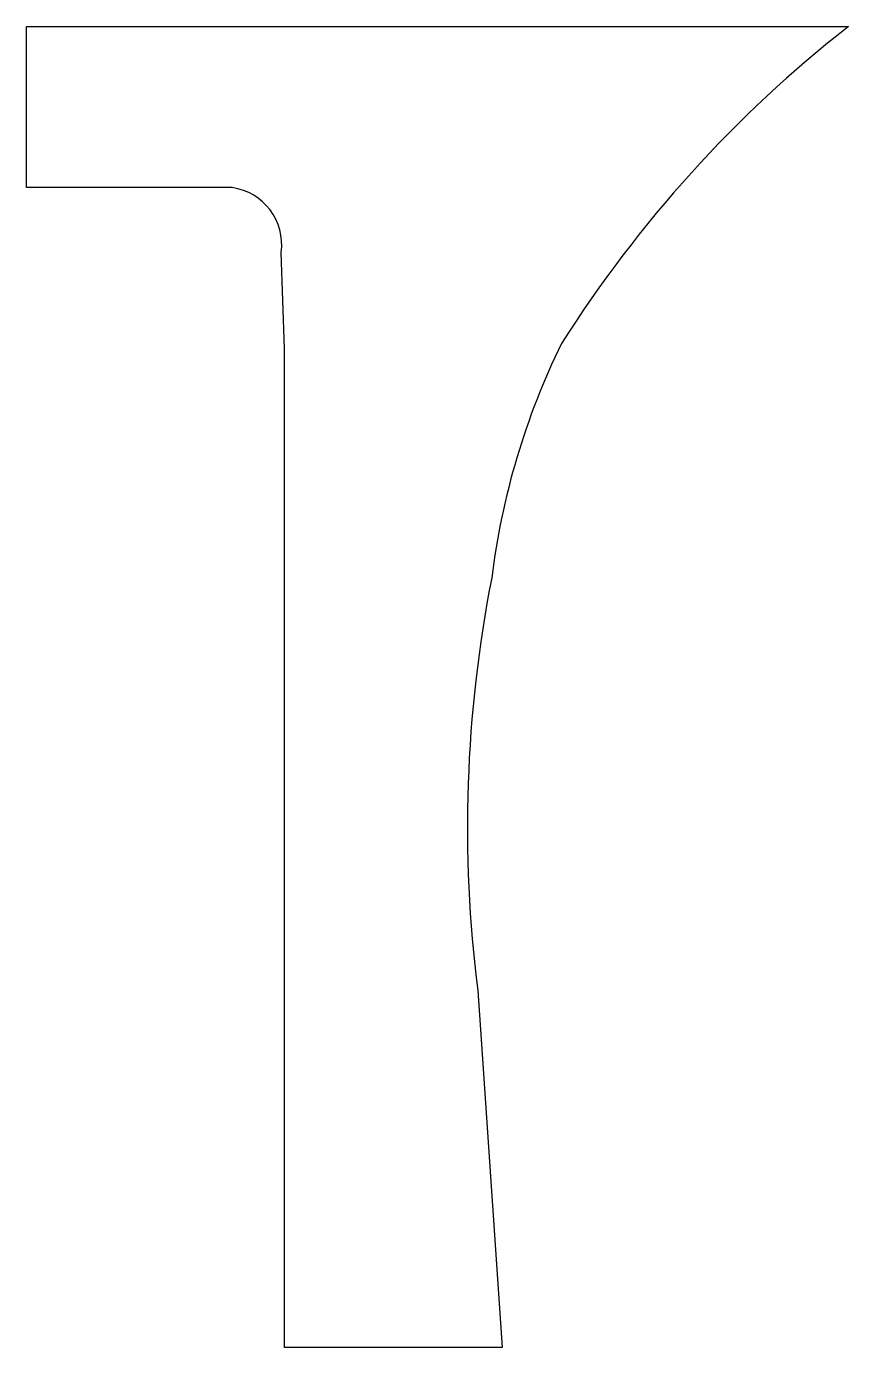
# Model space of a CAD drawing. Extents: x -0.255 to 0.255, y -0.41 to 0.41.
import ezdxf

# ---------------------------------------------------------------- set-up
doc = ezdxf.new("R2010")
doc.units = 0
doc.header["$LTSCALE"] = 0.02
doc.header["$MEASUREMENT"] = 0
doc.layers.get('0').update_dxf_attribs({"linetype": 'CONTINUOUS'})

msp = doc.modelspace()

# ---------------------------------------------------------------- linework, layer by layer
msp.add_lwpolyline([(-0.095, 0.21), (-0.09693, 0.26973, 0.409677), (-0.12735, 0.31), (-0.255, 0.31), (-0.255, 0.41), (0.255, 0.41, 0.085876), (0.0769, 0.2131, 0.083349), (0.03364, 0.06774, 0.080245), (0.02498, -0.18837), (0.04002, -0.41), (-0.095, -0.41)], format="xyb", close=True)

doc.saveas('drawing.dxf')
